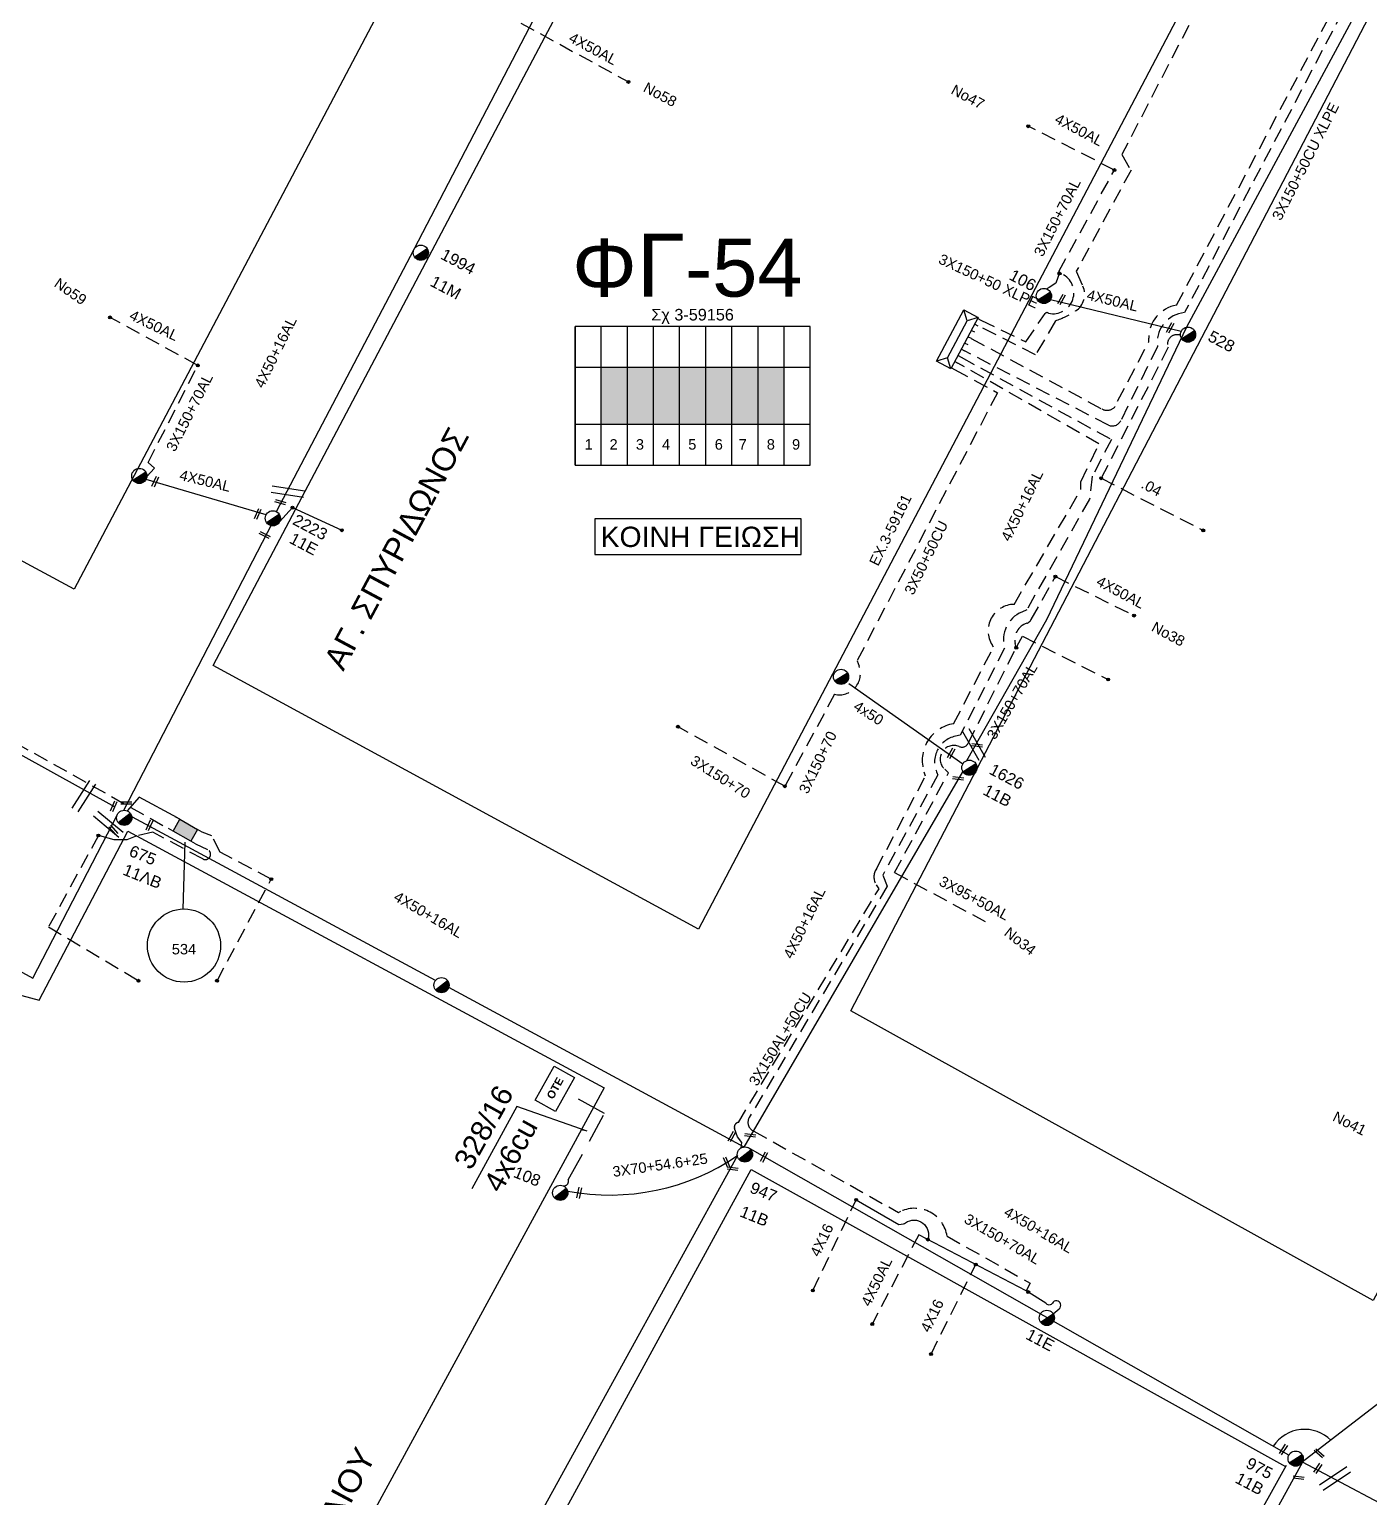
# Model space of a CAD drawing. Header units: millimetres. Extents: x 2101 to 3312, y 775 to 1363.
# Drawn here: x 2679.8 to 2795.2, y 1040.5 to 1167 of the extents above; entities that cross this region are included whole.
import ezdxf
from ezdxf.enums import TextEntityAlignment as Align

# ---------------------------------------------------------------- set-up
doc = ezdxf.new("R2010")
doc.units = ezdxf.units.MM
doc.linetypes.add('DASHED', pattern=[19.05, 12.7, -6.35])
for name, color, linetype in [('Link Box 4 Διευθύνσεων', 7, 'Continuous'), ('Pillar OTE', 7, 'Continuous'), ('Άγνωστα', 7, 'Continuous'), ('Ασφαλειοκιβώτια Χ.Τ 9 αναχωρήσεων', 7, 'Continuous'), ('Γέφυρες Εναέριου Δικτύου', 7, 'Continuous'), ('Γυμνά εναέρια ΧΤ (3Φ)   4x50AL', 7, 'Continuous'), ('Γυμνά εναέρια ΧΤ και ΦΟΠ (3Φ)   4x50+16AL', 7, 'Continuous'), ('Εναέρια παροχή ΧΤ 4x16', 7, 'SYN_LINE'), ('Επιγραφές - Σχήματα', 7, 'Continuous'), ('Καλώδια ΧΤ   3x150+50CU', 7, 'DASHED'), ('Καλώδια ΧΤ   3x150+70 XLPE', 7, 'DASHED'), ('Καλώδια ΧΤ   3x150+70AL', 7, 'DASHED'), ('Καλώδια ΧΤ   3x150AL+50CU', 7, 'DASHED'), ('Καλώδια ΧΤ   3x95+50 AL XLPE', 7, 'DASHED'), ('Μηχανική τομή', 7, 'Continuous'), ('Στύλος ΦΜ', 7, 'Continuous'), ('Στύλος ΦΜ @ 1', 7, 'Continuous'), ('Συνδέσεις', 7, 'Continuous'), ('Συνεστραμμένα ΧΤ   3x70+54.6+25 AL', 7, 'SYN_LINE'), ('Τομή', 7, 'Continuous'), ('Υποσταθμός πόλεως', 7, 'Continuous'), ('Υπόβαθρο ΔΕΗ', 7, 'Continuous'), ('Υπόγεια Καλώδια Δικτύου ΧΤ   .04', 7, 'DASHED'), ('Υπόγεια καλώδια Παροχών ΧΤ   4x50AL', 7, 'DASHED'), ('Υπόγεια καλώδια Παροχών ΧΤ   4x6', 7, 'DASHED')]:
    doc.layers.add(name, color=color, linetype=linetype)
doc.styles.add('arial', font='arial.ttf')
doc.styles.get("Standard").update_dxf_attribs({"font": 'arial.ttf'})
doc.linetypes.add('SYN_LINE', pattern='A,0.5,-0.0001,["/\\/\\/\\/",Standard,S=0.1,R=0,X=0,Y=-0.05],-0.25', length=0.7501)
doc.dimstyles.new('ISO-25', dxfattribs={"dimtxt": 2.5, "dimasz": 2.5, "dimexe": 1.25, "dimexo": 0.625, "dimtad": 1, "dimtxsty": 'Standard', "dimcen": 2.5, "dimadec": 0, "dimazin": 0, "dimtfac": 1, "dimtmove": 0, "dimatfit": 3, "dimfxl": 1, "dimarcsym": 0})

# ---------------------------------------------------------------- blocks, each defined once
blk = doc.blocks.new('ΥΠΑΡΧΩΝ ΤΣΙΜΕΝΤΕΝΙΟΣ ΣΤΥΛΟΣ')
at = {"layer": 'Στύλος ΦΜ'}
blk.add_hatch(color=7, dxfattribs=at).paths.add_polyline_path([(-1.29, -2.28, 0.574793), (2.62, 0, 0.268822), (1.3, 2.27)])
at = {"layer": 'Στύλος ΦΜ', "color": 7}
blk.add_line((-1.29, -2.28), (1.3, 2.27), dxfattribs=at)
blk.add_circle((0, 0), 2.62, dxfattribs=at)
at = {"layer": 'Στύλος ΦΜ', "flags": 4}
for tag, p in [('ΑΡΙΘΜΟΣ', (-4.68, 8.05)), ('ΤΥΠΟΣ', (-4.91, 3.03))]:
    blk.add_attdef(tag, p, '', height=4, dxfattribs=at)
blk = doc.blocks.new('ΤΟΜΗ')
at = {"layer": 'Τομή', "ltscale": 40}
for p, q in [((-5.68, 0), (5.68, 0)), ((5.68, -2.33), (-5.68, -2.33))]:
    blk.add_line(p, q, dxfattribs=at)
blk = doc.blocks.new('ΜΗΧΑΝΙΚΗ ΤΟΜΗ')
at = {"layer": 'Μηχανική τομή', "ltscale": 40}
for p, q in [((-1.89, 0.78), (1.89, 0.78)), ((1.89, 0), (-1.89, 0))]:
    blk.add_line(p, q, dxfattribs=at)
blk = doc.blocks.new('LINK BOX 4 ΑΝΑΧΩΡΗΣΕΩΝ')
at = {"layer": 'Link Box 4 Διευθύνσεων', "ltscale": 40}
blk.add_hatch(color=256, dxfattribs=at).paths.add_polyline_path([(-3.54, 0), (-3.54, -4.67), (3.54, -4.67), (3.54, 0)])
for p, q in [((-3.54, 0), (-5.33, 0)), ((5.33, 0), (3.54, 0)), ((-3.54, -4.67), (-5.33, -4.67)), ((5.33, -4.67), (3.54, -4.67))]:
    blk.add_line(p, q, dxfattribs=at)
blk.add_lwpolyline([(-3.54, -4.67), (-3.54, 0), (3.54, 0), (3.54, -4.67)], close=True, dxfattribs=at)
blk = doc.blocks.new('_ΣΥΝΔΕΣΗ')
at = {"layer": 'Συνδέσεις', "linetype": 'SYN_LINE', "ltscale": 40}
blk.add_hatch(color=256, dxfattribs=at).paths.add_polyline_path([(0.5, -0.01, 1), (-0.5, -0.01, 1)])
at = {"layer": 'Συνδέσεις'}
blk.add_circle((0, -0.01), 0.5, dxfattribs=at)
blk = doc.blocks.new('ΑΣΦΑΛΕΙΟΚΙΒΩΤΙΟ ΥΠΟΣΤΑΘΜΟΥ 9 ΑΝΑΧΩΡΗΣΕΩΝ')
at = {"layer": 'Ασφαλειοκιβώτια Χ.Τ 9 αναχωρήσεων', "ltscale": 40}
for p, q in [((-23.8, 40.36), (24.02, 40.36)), ((-9.72, 40.36), (-9.72, -40.64)), ((9.94, 40.36), (9.94, -40.64)), ((-23.8, 31.36), (24.02, 31.36)), ((-23.8, 22.36), (24.02, 22.36)), ((-23.8, 13.36), (24.02, 13.36)), ((-23.8, 4.36), (24.02, 4.36)), ((-23.8, -4.64), (24.02, -4.64)), ((-23.8, -13.64), (24.02, -13.64)), ((-23.8, -22.64), (24.02, -22.64)), ((-23.8, -31.64), (24.02, -31.64))]:
    blk.add_line(p, q, dxfattribs=at)
at = {"layer": 'Ασφαλειοκιβώτια Χ.Τ 9 αναχωρήσεων'}
blk.add_lwpolyline([(-23.8, -40.64), (24.02, -40.64), (24.02, 40.36), (-23.8, 40.36)], close=True, dxfattribs=at)
for s, p in [('1', (-18.45, 37.08)), ('2', (-18.45, 28.51)), ('3', (-18.45, 19.44)), ('4', (-18.45, 10.41)), ('5', (-18.45, 1.4)), ('6', (-18.45, -7.73)), ('7', (-18.45, -15.98)), ('8', (-18.45, -25.66)), ('9', (-18.45, -34.36))]:
    blk.add_text(s, height=3.6, rotation=270, dxfattribs=at).set_placement(p)
at = {"layer": 'Ασφαλειοκιβώτια Χ.Τ 9 αναχωρήσεων', "ltscale": 40}
for tag, height, p in [('ΟΝΟΜΑ', 5, (-0.16, 44.31)), ('ΚΕΙΜΕΝΟ 1', 2, (17.06, 35.59)), ('ΚΕΙΜΕΝΟ 2', 2, (17.06, 26.88)), ('ΚΕΙΜΕΝΟ 3', 2, (17.06, 17.69)), ('ΚΕΙΜΕΝΟ 4', 2, (17.06, 8.71)), ('ΚΕΙΜΕΝΟ 5', 2, (17.06, -0.13)), ('ΚΕΙΜΕΝΟ 6', 2, (17.06, -9.05)), ('ΚΕΙΜΕΝΟ 7', 2, (17.06, -18.13)), ('ΚΕΙΜΕΝΟ 8', 2, (17.06, -26.85)), ('ΚΕΙΜΕΝΟ 9', 2, (17.06, -35.99)), ('ΣΧ', 2, (-0.1, -42.64))]:
    blk.add_attdef(tag, text='', height=height, dxfattribs=at).set_placement(p, align=Align.MIDDLE_CENTER)
blk = doc.blocks.new('ΥΠΟΣΤΑΘΜΟΣ ΠΟΛΕΩΣ 9 ΑΝΑΧΩΡΗΣΕΩΝ')
at = {"layer": 'Υποσταθμός πόλεως', "ltscale": 40}
for p, q in [((-9.63, -2.82), (-9.63, -4)), ((-7.12, -2.82), (-7.12, -4)), ((-4.84, -2.82), (-4.84, -4)), ((-2.36, -2.82), (-2.36, -4)), ((0.09, -2.82), (0.09, -4)), ((2.55, -2.82), (2.55, -4)), ((5.02, -2.82), (5.02, -4)), ((7.48, -2.82), (7.48, -4)), ((9.61, -2.82), (9.61, -4))]:
    blk.add_line(p, q, dxfattribs=at)
blk.add_lwpolyline([(-10.02, 2.82), (10.02, 2.82), (10.02, -2.82), (-10.02, -2.82)], close=True, dxfattribs=at)
for points in [[(-7.21, 0), (-10.02, 2.82)], [(-10.02, -2.82), (-7.21, 0)], [(-7.21, 0), (7.21, 0)], [(7.21, 0), (10.02, 2.82)], [(10.02, -2.82), (7.21, 0)]]:
    blk.add_lwpolyline(points, dxfattribs=at)
at = {"layer": 'Υποσταθμός πόλεως', "linetype": 'SYN_LINE', "ltscale": 40, "flags": 1}
for tag, p in [('ΜΕΤΑΣΧΗΜΑΤΙΣΜΟΣ', (10.79, 1.71)), ('ΙΣΧΥΣ', (10.77, -1.08)), ('ΑΡΙΘΜΟΣ', (10.89, -3.8))]:
    blk.add_attdef(tag, p, '', height=1.8, dxfattribs=at)
blk = doc.blocks.new('PILLAR ΟΤΕ')
at = {"layer": 'Pillar OTE', "ltscale": 40}
blk.add_lwpolyline([(-3.31, 2.02), (3.39, 2.02), (3.39, -1.99), (-3.31, -1.99)], close=True, dxfattribs=at)
at = {"layer": 'Pillar OTE', "insert": (-1.81, 0.71), "char_height": 1.3575, "width": 109.961, "attachment_point": 1}
blk.add_mtext('{\\fArial|b1|i0|c161|p34;OTE}', dxfattribs=at)

msp = doc.modelspace()

# ---------------------------------------------------------------- hatches: boundary and pattern name
at = {"layer": 'Ασφαλειοκιβώτια Χ.Τ 9 αναχωρήσεων'}
h = msp.add_hatch(color=85, dxfattribs=at)
h.dxf.hatch_style = 1
h.paths.add_polyline_path([(2731.25, 1137.91), (2729, 1137.91), (2729, 1133), (2731.25, 1133)])
h = msp.add_hatch(color=2, dxfattribs=at)
h.dxf.hatch_style = 1
h.paths.add_polyline_path([(2733.5, 1133), (2733.5, 1137.91), (2731.25, 1137.91), (2731.25, 1133)])
h = msp.add_hatch(color=1, dxfattribs=at)
h.dxf.hatch_style = 1
h.paths.add_polyline_path([(2733.5, 1133), (2735.75, 1133), (2735.75, 1137.91), (2733.5, 1137.91)])
h = msp.add_hatch(color=6, dxfattribs=at)
h.dxf.hatch_style = 1
h.paths.add_polyline_path([(2735.75, 1133), (2738, 1133), (2738, 1137.91), (2735.75, 1137.91)])
h = msp.add_hatch(color=173, dxfattribs=at)
h.dxf.hatch_style = 1
h.paths.add_polyline_path([(2738, 1133), (2740.25, 1133), (2740.25, 1137.91), (2738, 1137.91)])
h = msp.add_hatch(color=27, dxfattribs=at)
h.dxf.hatch_style = 1
h.paths.add_polyline_path([(2740.25, 1133), (2742.5, 1133), (2742.5, 1137.91), (2740.25, 1137.91)])
h = msp.add_hatch(color=30, dxfattribs=at)
h.dxf.hatch_style = 1
h.paths.add_polyline_path([(2744.75, 1137.91), (2742.5, 1137.91), (2742.5, 1133), (2744.75, 1133)])

# ---------------------------------------------------------------- linework, layer by layer
at = {"layer": 'Άγνωστα', "color": 2, "linetype": 'DASHED', "ltscale": 0.1}
for points in [[(2840.08, 1148.98), (2834.62, 1152.29), (2833.55, 1151.82), (2794.63, 1171.93), (2779.39, 1142.93), (2779.23, 1142.62), (2778.97, 1142.57, 0.403152), (2776.9, 1139.68), (2773.74, 1133.31, -0.39898), (2772.68, 1132.92), (2760.28, 1139.32)], [(2694.05, 1096.86), (2695.09, 1096.38, -1.021155), (2694.7, 1095.56), (2690.38, 1097.86), (2689.01, 1097.54), (2688.15, 1097.2), (2687.05, 1097.2), (2685.7, 1097.58), (2681.41, 1089.72), (2689.15, 1085.07)]]:
    msp.add_lwpolyline(points, format="xyb", dxfattribs=at)
at = {"layer": 'Άγνωστα', "color": 30}
msp.add_lwpolyline([(2701.3, 1124.59), (2702.41, 1125.82), (2706.66, 1123.87)], dxfattribs=at)
at = {"layer": 'Άγνωστα', "color": 85}
for points in [[(2687.89, 1099.76), (2700.7, 1124.51)], [(2760.13, 1103.72), (2750.33, 1110.63)]]:
    msp.add_lwpolyline(points, dxfattribs=at)
at = {"layer": 'Άγνωστα', "color": 85, "linetype": 'DASHED', "ltscale": 0.1}
for points in [[(2764.74, 1113.76), (2764.65, 1114.13, -0.394994), (2765.64, 1115.86, 0.203425), (2766.02, 1116.18), (2768.11, 1119.88)], [(2754.25, 1094.38), (2758.91, 1102.99), (2758.58, 1103.28, -0.856788), (2759.83, 1105.24, 0.403411), (2760.59, 1105.52), (2764.82, 1113.92)]]:
    msp.add_lwpolyline(points, format="xyb", dxfattribs=at)
msp.add_lwpolyline([(2764.82, 1113.92), (2765.27, 1114.76), (2772.65, 1111.02)], dxfattribs=at)
at = {"layer": 'Άγνωστα', "color": 2}
for points in [[(2692.51, 1099.09), (2689.22, 1100.89), (2688.16, 1099.71)], [(2619.89, 1001.3), (2636.74, 1008.08), (2649.38, 1031.88), (2666.83, 1063.84), (2678.84, 1085.96), (2680.05, 1085.3), (2687.34, 1099.4)]]:
    msp.add_lwpolyline(points, dxfattribs=at)
at = {"layer": 'Άγνωστα', "color": 2, "linetype": 'DASHED', "ltscale": 0.1}
msp.add_lwpolyline([(2695.91, 1085.07), (2700.58, 1093.82), (2696.19, 1096.14), (2695.47, 1097.54), (2694.63, 1097.88)], dxfattribs=at)
at = {"layer": 'Άγνωστα', "color": 173, "linetype": 'SYN_LINE', "ltscale": 10}
msp.add_lwpolyline([(2829.11, 1089.62), (2813.75, 1062.38), (2789.37, 1043.59)], dxfattribs=at)
at = {"layer": 'Άγνωστα', "color": 173}
for points in [[(2750.95, 1066.2), (2754.64, 1064.08), (2755.03, 1064.13, 0.209665), (2755.2, 1064.23, -0.724045), (2757.12, 1062.78, -9.910069)], [(2767.92, 1056.38), (2768.44, 1056.82, 1.205668), (2767.85, 1057.3, -0.594767), (2767.29, 1057.3), (2765.6, 1058.37), (2756.34, 1063.19)]]:
    msp.add_lwpolyline(points, format="xyb", dxfattribs=at)
at = {"layer": 'Άγνωστα', "color": 6, "linetype": 'SYN_LINE', "ltscale": 10}
msp.add_lwpolyline([(2789.38, 1043.61), (2750.23, 972.37), (2725.25, 943.02)], dxfattribs=at)
at = {"layer": 'Γέφυρες Εναέριου Δικτύου'}
msp.add_arc((2789.56, 1043.18), 3.25, 45.4038, 146.1124, dxfattribs=at)
at = {"layer": 'Γυμνά εναέρια ΧΤ (3Φ)   4x50AL', "color": 30, "linetype": 'DASHED', "ltscale": 0.1}
msp.add_lwpolyline([(2722.08, 1167.56), (2731.34, 1162.49)], dxfattribs=at)
at = {"layer": 'Γυμνά εναέρια ΧΤ (3Φ)   4x50AL', "color": 27, "linetype": 'DASHED', "ltscale": 0.1}
msp.add_lwpolyline([(2773.19, 1154.9), (2765.77, 1158.67)], dxfattribs=at)
at = {"layer": 'Γυμνά εναέρια ΧΤ (3Φ)   4x50AL', "color": 27, "ltscale": 40}
msp.add_lwpolyline([(2767.7, 1143.74), (2778.95, 1141.03)], dxfattribs=at)
at = {"layer": 'Γυμνά εναέρια ΧΤ (3Φ)   4x50AL', "color": 85, "linetype": 'DASHED', "ltscale": 0.1}
for points in [[(2694.26, 1138.07), (2686.7, 1142.21)], [(2768.11, 1119.88), (2774.88, 1116.52)]]:
    msp.add_lwpolyline(points, dxfattribs=at)
at = {"layer": 'Γυμνά εναέρια ΧΤ (3Φ)   4x50AL', "color": 85, "ltscale": 40}
msp.add_lwpolyline([(2700.15, 1125.21), (2689.8, 1128.24)], dxfattribs=at)
at = {"layer": 'Γυμνά εναέρια ΧΤ (3Φ)   4x50AL', "color": 173, "linetype": 'DASHED', "ltscale": 0.1}
msp.add_lwpolyline([(2756.34, 1063.19), (2752.34, 1055.5)], dxfattribs=at)
at = {"layer": 'Γυμνά εναέρια ΧΤ και ΦΟΠ (3Φ)   4x50+16AL', "color": 30, "ltscale": 40}
msp.add_lwpolyline([(2701.03, 1125.48), (2712.88, 1148.08), (2727.27, 1175.76), (2747.17, 1211.86)], dxfattribs=at)
at = {"layer": 'Γυμνά εναέρια ΧΤ και ΦΟΠ (3Φ)   4x50+16AL', "color": 1, "ltscale": 40}
for points in [[(2612.71, 1139.13), (2651.47, 1119.81), (2687.1, 1100.06)], [(2740.72, 1070.01), (2719.5, 1031.42), (2698.14, 992.06), (2684.7, 966.81)]]:
    msp.add_lwpolyline(points, dxfattribs=at)
at = {"layer": 'Γυμνά εναέρια ΧΤ και ΦΟΠ (3Φ)   4x50+16AL', "color": 2, "linetype": 'DASHED', "ltscale": 0.1}
msp.add_lwpolyline([(2650.27, 1121.44), (2691.73, 1098.18)], dxfattribs=at)
at = {"layer": 'Γυμνά εναέρια ΧΤ και ΦΟΠ (3Φ)   4x50+16AL', "color": 2, "ltscale": 40}
msp.add_lwpolyline([(2910.96, 1109.79), (2881, 1052.47), (2872.83, 1014.66), (2829.24, 1022.47), (2789.38, 1043.61)], dxfattribs=at)
at = {"layer": 'Γυμνά εναέρια ΧΤ και ΦΟΠ (3Φ)   4x50+16AL', "color": 85, "ltscale": 40}
for points in [[(2714.72, 1085.09), (2688.26, 1099.37)], [(2741.31, 1070.75), (2715.86, 1084.48)]]:
    msp.add_lwpolyline(points, dxfattribs=at)
at = {"layer": 'Γυμνά εναέρια ΧΤ και ΦΟΠ (3Φ)   4x50+16AL', "color": 173, "ltscale": 40}
msp.add_lwpolyline([(2788.22, 1044.22), (2741.62, 1070.7)], dxfattribs=at)
at = {"layer": 'Εναέρια παροχή ΧΤ 4x16', "color": 173, "linetype": 'DASHED', "ltscale": 0.1}
for points in [[(2747.22, 1058.39), (2750.95, 1066.2)], [(2757.4, 1052.92), (2761.25, 1060.63)]]:
    msp.add_lwpolyline(points, dxfattribs=at)
at = {"layer": 'Επιγραφές - Σχήματα', "color": 190}
msp.add_lwpolyline([(2728.46, 1121.77), (2746.22, 1121.77), (2746.22, 1124.85), (2728.46, 1124.85)], close=True, dxfattribs=at)
at = {"layer": 'Επιγραφές - Σχήματα'}
msp.add_lwpolyline([(2693, 1091.24), (2693.18, 1097.01)], dxfattribs=at)
msp.add_circle((2693.07, 1088.1), 3.15, dxfattribs=at)
at = {"layer": 'Καλώδια ΧΤ   3x150+50CU', "color": 6, "ltscale": 0.1}
msp.add_lwpolyline([(2760.86, 1140.4), (2772.11, 1134.32, 0.515078), (2773.47, 1134.98), (2776.15, 1140.11), (2776.15, 1140.41, -0.363517), (2778.54, 1143.27), (2794.29, 1172.99), (2795.4, 1173.3), (2800.42, 1183.26), (2802.14, 1183.05)], format="xyb", dxfattribs=at)
at = {"layer": 'Καλώδια ΧΤ   3x150+70 XLPE', "color": 85, "ltscale": 0.1}
msp.add_lwpolyline([(2759.43, 1137.71), (2763.12, 1135.72), (2751.03, 1112.63), (2751.2, 1112.17, -0.595204), (2749.09, 1109.74), (2744.81, 1101.82)], format="xyb", dxfattribs=at)
msp.add_lwpolyline([(2744.81, 1101.82), (2735.61, 1106.95)], dxfattribs=at)
at = {"layer": 'Καλώδια ΧΤ   3x150+70AL', "color": 27, "linetype": 'Continuous', "ltscale": 0.1}
msp.add_lwpolyline([(2801.88, 1183.08), (2779.4, 1141.36), (2767.33, 1116.15), (2760.44, 1104.02)], dxfattribs=at)
at = {"layer": 'Καλώδια ΧΤ   3x150+70AL', "color": 27, "ltscale": 0.1}
msp.add_lwpolyline([(2761.69, 1141.96), (2765.55, 1140.1), (2767.22, 1142.53, -0.460183), (2767.52, 1142.56, 0.890409), (2768.67, 1145.95, -0.403213), (2768.41, 1146.15), (2773.19, 1154.9)], format="xyb", dxfattribs=at)
msp.add_lwpolyline([(2768.45, 1146.04), (2768.15, 1145.15), (2767.56, 1144.78), (2767.31, 1144.65)], dxfattribs=at)
at = {"layer": 'Καλώδια ΧΤ   3x150+70AL', "color": 173, "ltscale": 0.1}
msp.add_lwpolyline([(2759.99, 1138.77), (2772.94, 1131.69), (2771.28, 1128.53), (2771.05, 1126.55), (2765.64, 1117.02), (2765.21, 1116.83, 0.373694), (2763.73, 1113.73), (2759.91, 1106.22), (2759.5, 1106.13, 0.503706), (2757.99, 1102.81), (2753.24, 1094.16), (2753.63, 1093.22), (2741.75, 1073.3, 0.4549), (2742.13, 1072.12), (2754.6, 1065.11), (2754.81, 1065.21, -0.499072), (2758.78, 1063.07), (2765.95, 1059.01), (2765.6, 1058.37)], format="xyb", dxfattribs=at)
at = {"layer": 'Καλώδια ΧΤ   3x150+70AL', "color": 85, "ltscale": 0.1}
msp.add_lwpolyline([(2689.88, 1128.5), (2690.53, 1129.22), (2689.99, 1129.72), (2694.26, 1138.07)], dxfattribs=at)
at = {"layer": 'Καλώδια ΧΤ   3x150AL+50CU', "color": 30, "ltscale": 0.1}
msp.add_lwpolyline([(2751.94, 1194.88), (2784.85, 1177.51), (2773.84, 1156.23), (2774.62, 1154.88), (2769.91, 1146.18), (2770.48, 1144.9, -0.371263), (2769.85, 1142.76, -0.059511), (2768.12, 1141.92), (2766.4, 1138.97), (2761.47, 1141.47)], format="xyb", dxfattribs=at)
at = {"layer": 'Καλώδια ΧΤ   3x150AL+50CU', "color": 1, "ltscale": 0.1}
msp.add_lwpolyline([(2741.06, 1070.67), (2741.1, 1071.13), (2740.72, 1071.64), (2740.48, 1072.35, -0.478181), (2740.81, 1072.87), (2752.92, 1093), (2752.69, 1093.33, -0.308133), (2752.69, 1094.7), (2756.92, 1102.7), (2756.81, 1103.03, -0.46551), (2759.34, 1107.2), (2762.78, 1113.79), (2762.66, 1113.99, -0.583465), (2764.56, 1117.49), (2770.31, 1127.39), (2770.31, 1128.04), (2771.85, 1131.31), (2759.72, 1138.26)], format="xyb", dxfattribs=at)
at = {"layer": 'Καλώδια ΧΤ   3x150AL+50CU', "color": 85, "linetype": 'Continuous', "ltscale": 0.1}
msp.add_lwpolyline([(2741.31, 1070.75), (2760.15, 1103.06)], dxfattribs=at)
at = {"layer": 'Καλώδια ΧΤ   3x95+50 AL XLPE', "color": 85, "ltscale": 0.1}
msp.add_lwpolyline([(2754.25, 1094.38), (2762.61, 1089.87)], dxfattribs=at)
at = {"layer": 'Συνεστραμμένα ΧΤ   3x70+54.6+25 AL', "color": 173, "linetype": 'SYN_LINE', "ltscale": 20}
msp.add_arc((2729.71, 1086.19), 19.58, 259.3951, 304.2417, dxfattribs=at)
at = {"layer": 'Υπόβαθρο ΔΕΗ'}
for points in [[(2683.45, 1227.55), (2729.63, 1206.03), (2683.62, 1118.81), (2658.73, 1132.2), (2671.08, 1156.85), (2650.51, 1166.98), (2683.45, 1227.55)], [(2741.6, 1199.34), (2783.24, 1176.85), (2737.37, 1089.52), (2695.58, 1112.22), (2722.08, 1162.43), (2741.6, 1199.34)], [(2796.16, 1170.12), (2842.85, 1145.7), (2795.46, 1057.53), (2750.48, 1082.48), (2796.16, 1170.12)], [(2688.24, 1097.95), (2729.25, 1075.84), (2680.12, 985.49), (2638.29, 1007.85), (2679.1, 1083.81), (2680.6, 1083.4), (2688.24, 1097.95)], [(2721.72, 1074.25), (2717.86, 1067.15)], [(2787.98, 1043.33), (2749, 973.22), (2725.78, 960.87), (2692.63, 978.53), (2741.91, 1068.82), (2787.93, 1043.24)]]:
    msp.add_lwpolyline(points, dxfattribs=at)
at = {"layer": 'Υπόγεια Καλώδια Δικτύου ΧΤ   .04', "color": 27, "ltscale": 0.1}
msp.add_lwpolyline([(2778.87, 1140.71), (2778.54, 1140.71, 0.532412), (2777.82, 1139.63), (2772.05, 1128.35)], format="xyb", dxfattribs=at)
msp.add_lwpolyline([(2772.05, 1128.35), (2780.84, 1123.86)], dxfattribs=at)
at = {"layer": 'Υπόγεια καλώδια Παροχών ΧΤ   4x6', "color": 173, "linetype": 'DASHED', "ltscale": 0.2}
msp.add_lwpolyline([(2725.71, 1067.41, 0.56841), (2726.16, 1067.91), (2729.28, 1073.65), (2725.98, 1075.45)], format="xyb", dxfattribs=at)

# ---------------------------------------------------------------- block references
at = {"layer": 'Link Box 4 Διευθύνσεων', "xscale": 0.2499999999999999, "yscale": 0.2499999999999999, "zscale": 0.2499999999999999, "rotation": 330.248601639939}
msp.add_blockref('LINK BOX 4 ΑΝΑΧΩΡΗΣΕΩΝ', (2693.47, 1098.54), dxfattribs=at)
at = {"layer": 'Pillar OTE', "xscale": 0.5, "yscale": 0.5, "zscale": 0.5, "rotation": 61}
msp.add_blockref('PILLAR ΟΤΕ', (2725, 1075.75), dxfattribs=at)
at = {"layer": 'Ασφαλειοκιβώτια Χ.Τ 9 αναχωρήσεων', "xscale": 0.25, "yscale": 0.25, "zscale": 0.25, "rotation": 90}
msp.add_blockref('ΑΣΦΑΛΕΙΟΚΙΒΩΤΙΟ ΥΠΟΣΤΑΘΜΟΥ 9 ΑΝΑΧΩΡΗΣΕΩΝ', (2736.84, 1135.43), dxfattribs=at)
at = {"layer": 'Μηχανική τομή'}
for p, xscale, yscale, zscale, rotation in [((2768.72, 1143.71), 0.2499999999999998, 0.2499999999999998, 0.2499999999999998, 61.36095322803067), ((2778.07, 1141.26), 0.2499999999999998, 0.2499999999999998, 0.2499999999999998, 61.36095322803067), ((2690.68, 1128.01), 0.2499999999999998, 0.2499999999999998, 0.2499999999999998, 65.67043925793742), ((2699.5, 1125.24), 0.2499999999999998, 0.2499999999999998, 0.2499999999999998, 65.67043925793742), ((2701.34, 1126.2), 0.2499999999999998, 0.2499999999999998, 0.2499999999999998, 344.2621163592567), ((2700.06, 1123.55), 0.2499999999999998, 0.2499999999999998, 0.2499999999999998, 153.6334544423938), ((2761.35, 1105.25), 0.2499999999999998, 0.2499999999999998, 0.2499999999999998, 352.8520851282528), ((2759.22, 1104.61), 0.2499999999999998, 0.2499999999999998, 0.2499999999999998, 61.36095322803067), ((2759.72, 1102.41), 0.2499999999999998, 0.2499999999999998, 0.2499999999999998, 353.2890406099013), ((2687.1, 1100.06), 0.2499999999999998, 0.2499999999999998, 0.2499999999999998, 65.67043925793742), ((2688.11, 1100.47), 0.2499999999999997, 0.2499999999999997, 0.2499999999999997, 179.7707596286319), ((2687.06, 1098.11), 0.2499999999999998, 0.2499999999999998, 0.2499999999999998, 131.3408785156867), ((2690.18, 1098.41), 0.2499999999999998, 0.2499999999999998, 0.2499999999999998, 65.67043925793742), ((2740.32, 1071.61), 0.2499999999999998, 0.2499999999999998, 0.2499999999999998, 61.36095322803067), ((2741.84, 1071.85), 0.2499999999999998, 0.2499999999999998, 0.2499999999999998, 173.619066181287), ((2739.88, 1069.46), 0.2499999999999998, 0.2499999999999998, 0.2499999999999998, 113.3232619669205), ((2743.1, 1069.84), 0.2499999999999998, 0.2499999999999998, 0.2499999999999998, 61.36095322803067), ((2740.32, 1068.98), 0.2499999999999998, 0.2499999999999998, 0.2499999999999998, 173.619066181287), ((2727.19, 1066.78), 0.2499999999999998, 0.2499999999999998, 0.2499999999999998, 77.6649841083419), ((2787.82, 1044.64), 0.2499999999999998, 0.2499999999999998, 0.2499999999999998, 55.78867145997855), ((2790.76, 1044.29), 0.2499999999999997, 0.2499999999999997, 0.2499999999999997, 319.2466416509708), ((2790.79, 1043.01), 0.2499999999999998, 0.2499999999999998, 0.2499999999999998, 55.78867145997855), ((2789.04, 1042.17), 0.2499999999999998, 0.2499999999999998, 0.2499999999999998, 352.6949590728348)]:
    msp.add_blockref('ΜΗΧΑΝΙΚΗ ΤΟΜΗ', p, dxfattribs=dict(at, xscale=xscale, yscale=yscale, zscale=zscale, rotation=rotation))
at = {"layer": 'Στύλος ΦΜ @ 1', "ltscale": 40}
ref = msp.add_blockref('ΥΠΑΡΧΩΝ ΤΣΙΜΕΝΤΕΝΙΟΣ ΣΤΥΛΟΣ', (2713.46, 1147.78), dxfattribs=dict(at, xscale=0.2499999999999999, yscale=0.2499999999999999, zscale=0.2499999999999999, rotation=332.1162570386498))
ref.add_attrib('ΤΥΠΟΣ', '1994', (2715.08, 1147.3), dxfattribs={"layer": 'Στύλος ΦΜ', "height": 1, "rotation": 332.1163, "flags": 4})
ref.add_attrib('ΑΡΙΘΜΟΣ', '11M', (2714.18, 1144.97), dxfattribs={"layer": 'Στύλος ΦΜ', "height": 1, "rotation": 332.1163, "flags": 4})
ref = msp.add_blockref('ΥΠΑΡΧΩΝ ΤΣΙΜΕΝΤΕΝΙΟΣ ΣΤΥΛΟΣ', (2767.12, 1144.05), dxfattribs=dict(at, xscale=0.2499999999999999, yscale=0.2499999999999999, zscale=0.2499999999999999, rotation=332.1162570386498))
ref.add_attrib('ΤΥΠΟΣ', '106', (2764.04, 1145.52), dxfattribs={"layer": 'Στύλος ΦΜ', "height": 1, "rotation": 332.1163, "flags": 4})
ref = msp.add_blockref('ΥΠΑΡΧΩΝ ΤΣΙΜΕΝΤΕΝΙΟΣ ΣΤΥΛΟΣ', (2779.53, 1140.72), dxfattribs=dict(at, xscale=0.2499999999999999, yscale=0.2499999999999999, zscale=0.2499999999999999, rotation=332.1162570386498))
ref.add_attrib('ΤΥΠΟΣ', '528', (2781.15, 1140.25), dxfattribs={"layer": 'Στύλος ΦΜ', "height": 1, "rotation": 332.1163, "flags": 4})
for p, xscale, yscale, zscale, rotation in [((2689.22, 1128.55), 0.2499999999999999, 0.2499999999999999, 0.2499999999999999, 332.1162570386498), ((2749.65, 1111.25), 0.2499999999999999, 0.2499999999999999, 0.2499999999999999, 332.1162570386498), ((2715.24, 1084.69), 0.2500000000000048, 0.2500000000000048, 0.2500000000000048, 338.0348720893746)]:
    msp.add_blockref('ΥΠΑΡΧΩΝ ΤΣΙΜΕΝΤΕΝΙΟΣ ΣΤΥΛΟΣ', p, dxfattribs=dict(at, xscale=xscale, yscale=yscale, zscale=zscale, rotation=rotation))
ref = msp.add_blockref('ΥΠΑΡΧΩΝ ΤΣΙΜΕΝΤΕΝΙΟΣ ΣΤΥΛΟΣ', (2700.72, 1124.9), dxfattribs=dict(at, xscale=0.2499999999999999, yscale=0.2499999999999999, zscale=0.2499999999999999, rotation=332.1162570386498))
ref.add_attrib('ΤΥΠΟΣ', '2223', (2702.34, 1124.43), dxfattribs={"layer": 'Στύλος ΦΜ', "height": 1, "rotation": 332.1163, "flags": 4})
ref.add_attrib('ΑΡΙΘΜΟΣ', '11E', (2702.05, 1122.83), dxfattribs={"layer": 'Στύλος ΦΜ', "height": 1, "rotation": 332.1163, "flags": 4})
ref = msp.add_blockref('ΥΠΑΡΧΩΝ ΤΣΙΜΕΝΤΕΝΙΟΣ ΣΤΥΛΟΣ', (2760.7, 1103.42), dxfattribs=dict(at, xscale=0.2499999999999999, yscale=0.2499999999999999, zscale=0.2499999999999999, rotation=332.1162570386498))
ref.add_attrib('ΤΥΠΟΣ', '1626', (2762.32, 1102.94), dxfattribs={"layer": 'Στύλος ΦΜ', "height": 1, "rotation": 332.1163, "flags": 4})
ref.add_attrib('ΑΡΙΘΜΟΣ', '11B', (2761.79, 1101.16), dxfattribs={"layer": 'Στύλος ΦΜ', "height": 1, "rotation": 332.1163, "flags": 4})
ref = msp.add_blockref('ΥΠΑΡΧΩΝ ΤΣΙΜΕΝΤΕΝΙΟΣ ΣΤΥΛΟΣ', (2687.92, 1099.1), dxfattribs=dict(at, xscale=0.25, yscale=0.25, zscale=0.25, rotation=338.0348720893729))
ref.add_attrib('ΤΥΠΟΣ', '675', (2688.25, 1095.86), dxfattribs={"layer": 'Στύλος ΦΜ', "height": 1, "rotation": 338.0349, "flags": 4})
ref.add_attrib('ΑΡΙΘΜΟΣ', '11ΛΒ', (2687.72, 1094.24), dxfattribs={"layer": 'Στύλος ΦΜ', "height": 1, "rotation": 338.0349, "flags": 4})
ref = msp.add_blockref('ΥΠΑΡΧΩΝ ΤΣΙΜΕΝΤΕΝΙΟΣ ΣΤΥΛΟΣ', (2741.37, 1070.1), dxfattribs=dict(at, xscale=0.25, yscale=0.25, zscale=0.25, rotation=338.0348720893729))
ref.add_attrib('ΤΥΠΟΣ', '947', (2741.71, 1066.86), dxfattribs={"layer": 'Στύλος ΦΜ', "height": 1, "rotation": 338.0349, "flags": 4})
ref.add_attrib('ΑΡΙΘΜΟΣ', '11B', (2740.85, 1064.8), dxfattribs={"layer": 'Στύλος ΦΜ', "height": 1, "rotation": 338.0349, "flags": 4})
ref = msp.add_blockref('ΥΠΑΡΧΩΝ ΤΣΙΜΕΝΤΕΝΙΟΣ ΣΤΥΛΟΣ', (2725.47, 1066.8), dxfattribs=dict(at, xscale=0.25, yscale=0.25, zscale=0.25, rotation=338.0348720893729))
ref.add_attrib('ΤΥΠΟΣ', '108', (2721.36, 1068.19), dxfattribs={"layer": 'Στύλος ΦΜ', "height": 1, "rotation": 338.0349, "flags": 4})
ref = msp.add_blockref('ΥΠΑΡΧΩΝ ΤΣΙΜΕΝΤΕΝΙΟΣ ΣΤΥΛΟΣ', (2767.37, 1056.03), dxfattribs=dict(at, xscale=0.2499999999999999, yscale=0.2499999999999999, zscale=0.2499999999999999, rotation=332.1162570386498))
ref.add_attrib('ΑΡΙΘΜΟΣ', '11E', (2765.47, 1054.27), dxfattribs={"layer": 'Στύλος ΦΜ', "height": 1, "rotation": 332.1163, "flags": 4})
ref = msp.add_blockref('ΥΠΑΡΧΩΝ ΤΣΙΜΕΝΤΕΝΙΟΣ ΣΤΥΛΟΣ', (2788.8, 1043.91), dxfattribs=dict(at, xscale=0.25, yscale=0.25, zscale=0.25, rotation=332.1162570386498))
ref.add_attrib('ΤΥΠΟΣ', '975', (2784.42, 1043.19), dxfattribs={"layer": 'Στύλος ΦΜ', "height": 1, "rotation": 332.1163, "flags": 4})
ref.add_attrib('ΑΡΙΘΜΟΣ', '11B', (2783.5, 1041.89), dxfattribs={"layer": 'Στύλος ΦΜ', "height": 1, "rotation": 332.1163, "flags": 4})
at = {"layer": 'Συνδέσεις', "xscale": 0.25, "yscale": 0.25, "zscale": 0.25}
for p in [(2731.34, 1162.49), (2765.77, 1158.67), (2773.19, 1154.9), (2768.45, 1146), (2686.7, 1142.21), (2694.26, 1138.07), (2772.05, 1128.35), (2702.41, 1125.82), (2706.66, 1123.87), (2780.84, 1123.86), (2768.11, 1119.88), (2774.88, 1116.52), (2764.74, 1113.76), (2772.65, 1111.02), (2735.61, 1106.95), (2744.81, 1101.82), (2685.7, 1097.58), (2700.58, 1093.82), (2689.15, 1085.07), (2695.91, 1085.07), (2750.95, 1066.2), (2757.12, 1062.78), (2761.25, 1060.63), (2747.22, 1058.39), (2765.77, 1058.26), (2752.34, 1055.5), (2757.4, 1052.92)]:
    msp.add_blockref('_ΣΥΝΔΕΣΗ', p, dxfattribs=at)
at = {"layer": 'Τομή', "xscale": 0.2499999999999993, "yscale": 0.2499999999999993, "zscale": 0.2499999999999993}
for p, rotation in [((2701.97, 1126.9), 171.0567197712413), ((2760.84, 1105.27), 119.7223813030183), ((2684.2, 1101.12), 57.25633995967854), ((2686.75, 1098.77), 320.0638277169809), ((2792.02, 1042.44), 33.89942043758028)]:
    msp.add_blockref('ΤΟΜΗ', p, dxfattribs=dict(at, rotation=rotation))
at = {"layer": 'Υποσταθμός πόλεως', "xscale": 0.2499999999999754, "yscale": 0.2499999999999754, "zscale": 0.2499999999999754, "rotation": 62.01464164463037}
msp.add_blockref('ΥΠΟΣΤΑΘΜΟΣ ΠΟΛΕΩΣ 9 ΑΝΑΧΩΡΗΣΕΩΝ', (2759.67, 1140.31), dxfattribs=at)

# ---------------------------------------------------------------- texts
at = {"layer": 'Άγνωστα', "ltscale": 40, "char_height": 0.9, "width": 69.1904, "attachment_point": 1, "style": 'arial'}
for s, insert, rotation in [('No58', (2732.96, 1162.51), 331.8955), ('No47', (2759.46, 1162.31), 331.8955), ('3X150+50 XLPE', (2758.34, 1147.72), 334.8904), ('No59', (2682.32, 1145.67), 325.3038), ('EX.3-59161', (2752.03, 1121.12), 63.8716), ('3X50+50CU', (2755.06, 1118.62), 63.8716), ('No38', (2776.72, 1116.04), 331.8955), ('No34', (2764.17, 1089.76), 321.9193), ('No41', (2792.31, 1073.86), 333.2522), ('3X70+54.6+25', (2729.92, 1069.06), 8.1363)]:
    msp.add_mtext(s, dxfattribs=dict(at, insert=insert, rotation=rotation))
at = {"layer": 'Άγνωστα', "color": 0, "ltscale": 40, "insert": (2751.12, 1109.24), "char_height": 0.9, "width": 69.1904, "attachment_point": 1, "rotation": 327.5965, "style": 'arial'}
msp.add_mtext('4x50', dxfattribs=at)
at = {"layer": 'Γυμνά εναέρια ΧΤ (3Φ)   4x50AL', "ltscale": 40, "char_height": 0.9, "width": 69.1904, "attachment_point": 1, "style": 'arial'}
for insert, rotation in [((2726.54, 1166.8), 331.8955), ((2768.39, 1159.81), 331.8955), ((2770.96, 1144.62), 346.4883), ((2688.67, 1142.89), 334.4059), ((2692.83, 1129.1), 346.3258), ((2771.97, 1119.98), 331.8955), ((2751.33, 1057.33), 64.1528)]:
    msp.add_mtext('4X50AL', dxfattribs=dict(at, insert=insert, rotation=rotation))
at = {"layer": 'Γυμνά εναέρια ΧΤ και ΦΟΠ (3Φ)   4x50+16AL', "ltscale": 40, "char_height": 0.9, "width": 69.1904, "attachment_point": 1, "style": 'arial'}
for insert, rotation in [((2699.09, 1136.44), 63.8716), ((2763.37, 1123.23), 63.8716), ((2744.63, 1087.28), 63.8716), ((2711.5, 1092.82), 329.6524), ((2764.04, 1065.67), 329.6524)]:
    msp.add_mtext('4X50+16AL', dxfattribs=dict(at, insert=insert, rotation=rotation))
at = {"layer": 'Εναέρια παροχή ΧΤ 4x16', "ltscale": 40, "char_height": 0.9, "width": 69.1904, "attachment_point": 1, "rotation": 64.1528, "style": 'arial'}
for insert in [(2746.94, 1061.61), (2756.44, 1055.1)]:
    msp.add_mtext('4X16', dxfattribs=dict(at, insert=insert))
at = {"layer": 'Επιγραφές - Σχήματα', "ltscale": 40, "width": 13.6107, "attachment_point": 1, "style": 'arial'}
for s, insert, char_height in [('Φ{\\H1.0833x;Γ}-54', (2726.49, 1149.41), 5), ('Σχ 3-59156', (2733.31, 1142.94), 1)]:
    msp.add_mtext(s, dxfattribs=dict(at, insert=insert, char_height=char_height))
at = {"layer": 'Επιγραφές - Σχήματα', "ltscale": 40, "char_height": 2, "width": 28.8889, "attachment_point": 1, "rotation": 61.8474, "style": 'arial'}
for s, insert in [('AΓ. ΣΠYPIΔΩNOΣ', (2705.02, 1112.61)), ('ANTAIOY', (2702.1, 1034.26))]:
    msp.add_mtext(s, dxfattribs=dict(at, insert=insert))
at = {"layer": 'Επιγραφές - Σχήματα', "color": 190, "insert": (2728.94, 1124.18), "char_height": 1.75, "width": 17.5655, "attachment_point": 1}
msp.add_mtext('KOINH ΓΕΙΩΣΗ', dxfattribs=at)
at = {"layer": 'Επιγραφές - Σχήματα', "insert": (2692.02, 1088.24), "char_height": 0.9, "width": 8.5591, "attachment_point": 1}
msp.add_mtext('534', dxfattribs=at)
at = {"layer": 'Καλώδια ΧΤ   3x150+50CU', "ltscale": 40, "insert": (2786.72, 1150.88), "char_height": 0.9, "width": 69.1904, "attachment_point": 1, "rotation": 63.0402, "style": 'arial'}
msp.add_mtext('3X150+50CU XLPE', dxfattribs=at)
at = {"layer": 'Καλώδια ΧΤ   3x150+70 XLPE', "ltscale": 40, "char_height": 0.9, "width": 69.1904, "attachment_point": 1, "style": 'arial'}
for insert, rotation in [((2745.97, 1101.49), 63.8716), ((2737.07, 1104.55), 327.7318)]:
    msp.add_mtext('3X150+70', dxfattribs=dict(at, insert=insert, rotation=rotation))
at = {"layer": 'Καλώδια ΧΤ   3x150+70AL', "ltscale": 40, "char_height": 0.9, "width": 69.1904, "attachment_point": 1, "style": 'arial'}
for insert, rotation in [((2766.21, 1147.76), 63.0402), ((2691.48, 1130.97), 63.0402), ((2762.14, 1106.22), 59.6524), ((2760.62, 1065.06), 329.6524)]:
    msp.add_mtext('3X150+70AL', dxfattribs=dict(at, insert=insert, rotation=rotation))
at = {"layer": 'Καλώδια ΧΤ   3x150AL+50CU', "ltscale": 40, "insert": (2741.65, 1076.39), "char_height": 0.9, "width": 69.1904, "attachment_point": 1, "rotation": 58.5987, "style": 'arial'}
msp.add_mtext('3X150AL+50CU', dxfattribs=at)
at = {"layer": 'Καλώδια ΧΤ   3x95+50 AL XLPE', "color": 0, "ltscale": 40, "insert": (2758.42, 1094.14), "char_height": 0.9, "width": 69.1904, "attachment_point": 1, "rotation": 331.8955, "style": 'arial'}
msp.add_mtext('3X95+50AL', dxfattribs=at)
at = {"layer": 'Υπόγεια Καλώδια Δικτύου ΧΤ   .04', "ltscale": 40, "insert": (2775.83, 1128.36), "char_height": 0.9, "width": 69.1904, "attachment_point": 1, "rotation": 332.0318, "style": 'arial'}
msp.add_mtext('.04', dxfattribs=at)
at = {"layer": 'Υπόγεια καλώδια Παροχών ΧΤ   4x50AL', "color": 7, "ltscale": 0.2, "char_height": 1.8, "attachment_point": 1, "rotation": 61}
for s, insert in [('328/16', (2716.21, 1069.53)), ('4x6cu', (2718.77, 1067.57))]:
    msp.add_mtext_dynamic_manual_height_columns(s, width=1.8, gutter_width=12.5, heights=[0.118], dxfattribs=dict(at, insert=insert))

# ---------------------------------------------------------------- leaders
at = {"layer": 'Επιγραφές - Σχήματα', "ltscale": 40}
msp.add_leader([(2727.78, 1072.1), (2721.72, 1074.25)], dimstyle='ISO-25', override={"dimasz": 0.5, "dimtad": 0}, dxfattribs=at)

doc.saveas('drawing.dxf')
